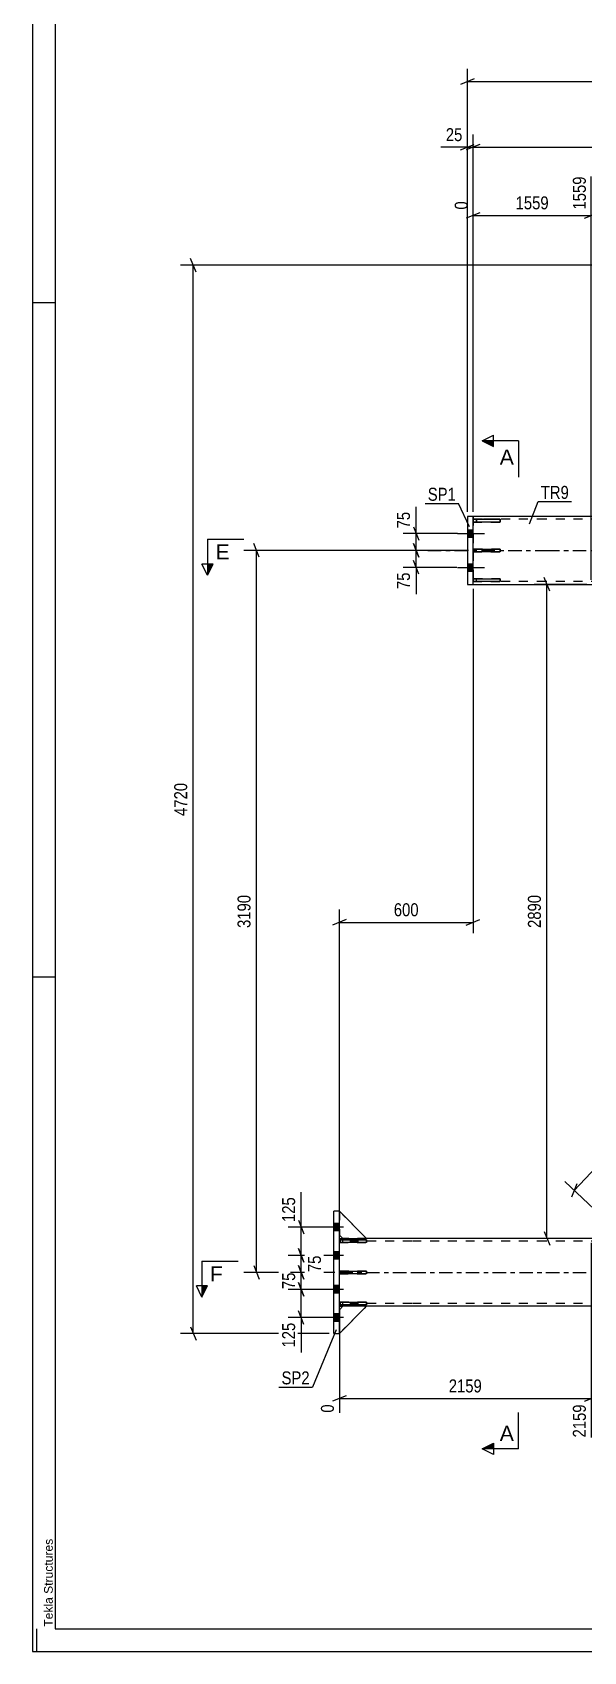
# Model space of a CAD drawing. Header units: millimetres. Extents: x -98 to 743, y -243 to 351.
# Drawn here: x -97.8 to 24, y -243.3 to 114.5 of the extents above; entities that cross this region are included whole.
import ezdxf

# ---------------------------------------------------------------- set-up
doc = ezdxf.new("R2010")
doc.units = ezdxf.units.MM
doc.linetypes.add('DXK_LINE_DOT2', pattern=[3.9198, 1.9599, -1.9599])
doc.linetypes.add('DXK_LINE_DOT3', pattern=[5.9187, 2.979, -0.9799, 0.9799, -0.9799])
doc.styles.add('Arial', font='ARIAL.TTF', dxfattribs={"height": 0.2})
doc.styles.add('Arial Narrow', font='ARIALN.TTF', dxfattribs={"height": 0.2})

# ---------------------------------------------------------------- blocks, each defined once
blk = doc.blocks.new('Unknown-389632146-1132')
at = {"color": 5, "linetype": 'Continuous'}
for p, q in [((-97.81, 350.71), (-97.81, -243.29)), ((-92.81, 345.71), (-92.81, -238.29)), ((-92.81, 54.71), (-97.81, 54.71)), ((-92.81, -94.29), (-97.81, -94.29)), ((-96.81, -243.29), (-96.81, -238.29)), ((-92.81, -238.29), (738.19, -238.29)), ((-97.81, -243.29), (743.19, -243.29))]:
    blk.add_line(p, q, dxfattribs=at)
at = {"color": 174, "linetype": 'Continuous', "style": 'Arial'}
blk.add_text('Tekla Structures', height=1.9102, rotation=90, dxfattribs=at).set_placement((-93.31, -237.79))
blk = doc.blocks.new('Part-389632146-3356 - 3139')
at = {"color": 2, "linetype": 'Continuous'}
for p, q in [((-29.25, -167), (-30, -167.75)), ((-30, -173), (-24, -167)), ((-24, -167), (-29.25, -167))]:
    blk.add_line(p, q, dxfattribs=at)
at = {"color": 7, "linetype": 'DXK_LINE_DOT2'}
blk.add_line((-30, -173), (-30, -167.75), dxfattribs=at)
blk = doc.blocks.new('Part-389632146-3372 - 3139')
at = {"color": 2, "linetype": 'Continuous'}
for p, q in [((-30, -152.93), (-30, -152.33)), ((-30, -152.33), (-24, -152.33)), ((-24, -152.93), (-30, -152.93)), ((-24, -152.33), (-24, -152.93))]:
    blk.add_line(p, q, dxfattribs=at)
at = {"color": 7, "linetype": 'DXK_LINE_DOT2'}
blk.add_line((-29.25, -152.93), (-29.25, -152.33), dxfattribs=at)
blk = doc.blocks.new('Bolt-389632146-3244 - 3139')
at = {"linetype": 'Continuous'}
for points in [[(-1.7, 4.57), (-1.7, 2.92), (-0.45, 2.92), (-0.45, 4.57)], [(-1.7, 4.57), (-1.7, 2.92), (-0.45, 2.92), (-0.45, 4.57)], [(-1.7, -2.93), (-1.7, -4.58), (-0.45, -4.58), (-0.45, -2.93)], [(-1.7, -2.93), (-1.7, -4.58), (-0.45, -4.58), (-0.45, -2.93)]]:
    blk.add_hatch(color=1, dxfattribs=at).paths.add_polyline_path(points)
at = {"color": 1, "linetype": 'Continuous'}
for p, q in [((-3.9, 3.75), (2.05, 3.75)), ((-3.9, 3.75), (2.05, 3.75)), ((-1.7, 4.57), (-0.45, 4.57)), ((-1.7, 4.57), (-0.45, 4.57)), ((-1.7, 2.92), (-0.45, 2.92)), ((-1.7, 2.92), (-0.45, 2.92)), ((-1.7, -2.93), (-0.45, -2.93)), ((-1.7, -2.93), (-0.45, -2.93)), ((-3.9, -3.75), (2.05, -3.75)), ((-3.9, -3.75), (2.05, -3.75)), ((-1.7, -4.58), (-0.45, -4.58)), ((-1.7, -4.58), (-0.45, -4.58))]:
    blk.add_line(p, q, dxfattribs=at)
blk = doc.blocks.new('Part-389632146-3258 - 3139')
at = {"color": 7, "linetype": 'DXK_LINE_DOT2'}
for p, q in [((5.55, -6.27), (-0.45, -6.27)), ((-0.45, -6.27), (-0.45, -6.87)), ((-0.45, -6.87), (5.55, -6.87)), ((0.3, -6.87), (0.3, -6.27)), ((5.55, -6.87), (5.55, -6.27))]:
    blk.add_line(p, q, dxfattribs=at)
blk = doc.blocks.new('Part-389632146-3351 - 3139')
at = {"color": 7, "linetype": 'DXK_LINE_DOT2'}
for p, q in [((-29.25, -167), (-30, -167.75)), ((-30, -173), (-24, -167)), ((-30, -167.75), (-30, -173)), ((-24, -167), (-29.25, -167))]:
    blk.add_line(p, q, dxfattribs=at)
blk = doc.blocks.new('Bolt-389632146-3245 - 3139')
at = {"linetype": 'Continuous'}
for points in [[(-31.25, -148.68), (-31.25, -150.33), (-30, -150.33), (-30, -148.68)], [(-31.25, -148.68), (-31.25, -150.33), (-30, -150.33), (-30, -148.68)], [(-31.25, -148.68), (-31.25, -150.33), (-30, -150.33), (-30, -148.68)], [(-31.25, -154.93), (-31.25, -156.58), (-30, -156.58), (-30, -154.93)], [(-31.25, -154.93), (-31.25, -156.58), (-30, -156.58), (-30, -154.93)], [(-31.25, -162.43), (-31.25, -164.08), (-30, -164.08), (-30, -162.43)], [(-31.25, -162.43), (-31.25, -164.08), (-30, -164.08), (-30, -162.43)], [(-31.25, -168.68), (-31.25, -170.33), (-30, -170.33), (-30, -168.68)], [(-31.25, -168.68), (-31.25, -170.33), (-30, -170.33), (-30, -168.68)], [(-31.25, -168.68), (-31.25, -170.33), (-30, -170.33), (-30, -168.68)]]:
    blk.add_hatch(color=1, dxfattribs=at).paths.add_polyline_path(points)
at = {"color": 1, "linetype": 'Continuous'}
for p, q in [((-29.05, -149.5), (-35, -149.5)), ((-29.05, -149.5), (-35, -149.5)), ((-29.05, -149.5), (-35, -149.5)), ((-30, -148.68), (-31.25, -148.68)), ((-30, -148.68), (-31.25, -148.68)), ((-30, -148.68), (-31.25, -148.68)), ((-30, -150.33), (-31.25, -150.33)), ((-30, -150.33), (-31.25, -150.33)), ((-30, -150.33), (-31.25, -150.33)), ((-29.05, -155.75), (-35, -155.75)), ((-29.05, -155.75), (-35, -155.75)), ((-30, -154.93), (-31.25, -154.93)), ((-30, -154.93), (-31.25, -154.93)), ((-30, -156.58), (-31.25, -156.58)), ((-30, -156.58), (-31.25, -156.58)), ((-29.05, -163.25), (-35, -163.25)), ((-29.05, -163.25), (-35, -163.25)), ((-30, -162.43), (-31.25, -162.43)), ((-30, -162.43), (-31.25, -162.43)), ((-30, -164.08), (-31.25, -164.08)), ((-30, -164.08), (-31.25, -164.08)), ((-29.05, -169.5), (-35, -169.5)), ((-29.05, -169.5), (-35, -169.5)), ((-29.05, -169.5), (-35, -169.5)), ((-30, -168.68), (-31.25, -168.68)), ((-30, -168.68), (-31.25, -168.68)), ((-30, -168.68), (-31.25, -168.68)), ((-30, -170.33), (-31.25, -170.33)), ((-30, -170.33), (-31.25, -170.33)), ((-30, -170.33), (-31.25, -170.33))]:
    blk.add_line(p, q, dxfattribs=at)
blk = doc.blocks.new('Part-389632146-3252 - 3139')
at = {"color": 2, "linetype": 'Continuous'}
for p, q in [((-30, -152), (-29.25, -152)), ((-14, -152), (-24, -152)), ((15.55, -152), (-13.9, -152)), ((95.83, -152), (15.65, -152)), ((192.25, -152), (112.08, -152)), ((221.8, -152), (192.35, -152)), ((231.9, -152), (221.9, -152)), ((237.9, -152), (237.15, -152)), ((-30, -167), (-29.25, -167)), ((-14, -167), (-24, -167)), ((15.55, -167), (-13.9, -167)), ((192.25, -167), (15.65, -167)), ((221.8, -167), (192.35, -167)), ((231.9, -167), (221.9, -167)), ((237.9, -167), (237.15, -167))]:
    blk.add_line(p, q, dxfattribs=at)
at = {"color": 7, "linetype": 'DXK_LINE_DOT2'}
for p, q in [((-30, -167), (-30, -152)), ((-14, -152.6), (-30, -152.6)), ((-29.25, -152), (-24, -152)), ((15.55, -152.6), (-13.9, -152.6)), ((192.25, -152.6), (15.65, -152.6)), ((112.08, -152), (95.83, -152)), ((221.8, -152.6), (192.35, -152.6)), ((237.9, -152.6), (221.9, -152.6)), ((237.15, -152), (231.9, -152)), ((237.9, -167), (237.9, -152)), ((-14, -166.4), (-30, -166.4)), ((-24, -167), (-29.25, -167)), ((15.55, -166.4), (-13.9, -166.4)), ((192.25, -166.4), (15.65, -166.4)), ((221.8, -166.4), (192.35, -166.4)), ((237.9, -166.4), (221.9, -166.4)), ((237.15, -167), (231.9, -167))]:
    blk.add_line(p, q, dxfattribs=at)
at = {"color": 7, "linetype": 'DXK_LINE_DOT3'}
for p, q in [((-30, -159.5), (-14, -159.5)), ((-13.9, -159.5), (15.55, -159.5)), ((15.65, -159.5), (192.25, -159.5)), ((192.35, -159.5), (221.8, -159.5)), ((221.9, -159.5), (237.9, -159.5))]:
    blk.add_line(p, q, dxfattribs=at)
blk = doc.blocks.new('Part-389632146-3378 - 3139')
at = {"color": 7, "linetype": 'DXK_LINE_DOT2'}
for p, q in [((-24, -159.2), (-30, -159.2)), ((-30, -159.2), (-30, -159.8)), ((-30, -159.8), (-24, -159.8)), ((-29.25, -159.8), (-29.25, -159.2)), ((-24, -159.8), (-24, -159.2))]:
    blk.add_line(p, q, dxfattribs=at)
blk = doc.blocks.new('Part-389632146-3257 - 3139')
at = {"color": 2, "linetype": 'Continuous'}
for p, q in [((15.55, 7.5), (-0.45, 7.5)), ((68.16, 7.5), (15.65, 7.5)), ((101.46, 7.5), (76.18, 7.5)), ((131.73, 7.5), (106.46, 7.5)), ((192.25, 7.5), (139.75, 7.5)), ((208.35, 7.5), (192.35, 7.5)), ((-0.45, -7.5), (15.55, -7.5)), ((15.65, -7.5), (192.25, -7.5)), ((192.35, -7.5), (208.35, -7.5))]:
    blk.add_line(p, q, dxfattribs=at)
at = {"color": 7, "linetype": 'DXK_LINE_DOT2'}
for p, q in [((-0.45, 7.5), (-0.45, -7.5)), ((76.18, 7.5), (68.16, 7.5)), ((106.46, 7.5), (101.46, 7.5)), ((139.75, 7.5), (131.73, 7.5)), ((208.35, -7.5), (208.35, 7.5)), ((15.55, 6.9), (-0.45, 6.9)), ((192.25, 6.9), (15.65, 6.9)), ((208.35, 6.9), (192.35, 6.9)), ((15.55, -6.9), (-0.45, -6.9)), ((192.25, -6.9), (15.65, -6.9)), ((208.35, -6.9), (192.35, -6.9))]:
    blk.add_line(p, q, dxfattribs=at)
at = {"color": 7, "linetype": 'DXK_LINE_DOT3'}
for p, q in [((-10.45, 0), (15.55, 0)), ((15.65, 0), (192.25, 0)), ((192.35, 0), (218.35, 0))]:
    blk.add_line(p, q, dxfattribs=at)
blk = doc.blocks.new('Part-389632146-3259 - 3139')
at = {"color": 7, "linetype": 'DXK_LINE_DOT2'}
for p, q in [((5.55, 6.88), (-0.45, 6.88)), ((-0.45, 6.88), (-0.45, 6.28)), ((-0.45, 6.28), (5.55, 6.28)), ((0.3, 6.88), (0.3, 6.28)), ((5.55, 6.28), (5.55, 6.88))]:
    blk.add_line(p, q, dxfattribs=at)
blk = doc.blocks.new('Part-389632146-3260 - 3139')
at = {"color": 7, "linetype": 'DXK_LINE_DOT2'}
for p, q in [((5.55, 0.3), (-0.45, 0.3)), ((-0.45, 0.3), (-0.45, -0.3)), ((0.3, -0.3), (0.3, 0.3)), ((5.55, -0.3), (5.55, 0.3)), ((-0.45, -0.3), (5.55, -0.3))]:
    blk.add_line(p, q, dxfattribs=at)
blk = doc.blocks.new('Part-389632146-3265 - 3139')
at = {"color": 2, "linetype": 'Continuous'}
for p, q in [((-0.45, -6.87), (-0.45, -6.27)), ((-0.45, -6.27), (5.55, -6.27)), ((5.55, -6.87), (-0.45, -6.87)), ((5.55, -6.27), (5.55, -6.87))]:
    blk.add_line(p, q, dxfattribs=at)
at = {"color": 7, "linetype": 'DXK_LINE_DOT2'}
blk.add_line((0.3, -6.87), (0.3, -6.27), dxfattribs=at)
blk = doc.blocks.new('Part-389632146-3270 - 3139')
at = {"color": 2, "linetype": 'Continuous'}
for p, q in [((-0.45, 6.88), (5.55, 6.88)), ((-0.45, 6.88), (-0.45, 6.28)), ((5.55, 6.28), (-0.45, 6.28)), ((5.55, 6.88), (5.55, 6.28))]:
    blk.add_line(p, q, dxfattribs=at)
at = {"color": 7, "linetype": 'DXK_LINE_DOT2'}
blk.add_line((0.3, 6.28), (0.3, 6.88), dxfattribs=at)
blk = doc.blocks.new('Part-389632146-3275 - 3139')
at = {"color": 2, "linetype": 'Continuous'}
for p, q in [((-0.45, 0.3), (5.55, 0.3)), ((-0.45, 0.3), (-0.45, -0.3)), ((5.55, 0.3), (5.55, -0.3)), ((5.55, -0.3), (-0.45, -0.3))]:
    blk.add_line(p, q, dxfattribs=at)
at = {"color": 7, "linetype": 'DXK_LINE_DOT2'}
blk.add_line((0.3, -0.3), (0.3, 0.3), dxfattribs=at)
blk = doc.blocks.new('Part-389632146-3294 - 3139')
at = {"color": 7, "linetype": 'DXK_LINE_DOT2'}
for p, q in [((-24, -166.08), (-30, -166.08)), ((-30, -166.08), (-30, -166.68)), ((-30, -166.68), (-24, -166.68)), ((-29.25, -166.68), (-29.25, -166.08)), ((-24, -166.68), (-24, -166.08))]:
    blk.add_line(p, q, dxfattribs=at)
blk = doc.blocks.new('Part-389632146-3314 - 3139')
at = {"color": 2, "linetype": 'Continuous'}
for p, q in [((-31.25, -173), (-31.25, -146)), ((-30, -146), (-31.25, -146)), ((-30, -173), (-30, -146)), ((-31.25, -173), (-30, -173))]:
    blk.add_line(p, q, dxfattribs=at)
blk = doc.blocks.new('Part-389632146-3319 - 3139')
at = {"color": 2, "linetype": 'Continuous'}
for p, q in [((-0.45, 7.5), (-1.7, 7.5)), ((-1.7, 7.5), (-1.7, -7.5)), ((-0.45, -7.5), (-0.45, 7.5)), ((-1.7, -7.5), (-0.45, -7.5))]:
    blk.add_line(p, q, dxfattribs=at)
blk = doc.blocks.new('Part-389632146-3357 - 3139')
at = {"color": 7, "linetype": 'DXK_LINE_DOT2'}
for p, q in [((-30, -151.25), (-30, -146)), ((-30, -146), (-24, -152)), ((-29.25, -152), (-30, -151.25)), ((-24, -152), (-29.25, -152))]:
    blk.add_line(p, q, dxfattribs=at)
blk = doc.blocks.new('Part-389632146-3362 - 3139')
at = {"color": 2, "linetype": 'Continuous'}
for p, q in [((-24, -152), (-30, -146)), ((-30, -151.25), (-29.25, -152)), ((-29.25, -152), (-24, -152))]:
    blk.add_line(p, q, dxfattribs=at)
at = {"color": 7, "linetype": 'DXK_LINE_DOT2'}
blk.add_line((-30, -146), (-30, -151.25), dxfattribs=at)
blk = doc.blocks.new('Part-389632146-3367 - 3139')
at = {"color": 2, "linetype": 'Continuous'}
for p, q in [((-30, -159.8), (-30, -159.2)), ((-30, -159.2), (-24, -159.2)), ((-24, -159.8), (-30, -159.8)), ((-24, -159.2), (-24, -159.8))]:
    blk.add_line(p, q, dxfattribs=at)
at = {"color": 7, "linetype": 'DXK_LINE_DOT2'}
blk.add_line((-29.25, -159.8), (-29.25, -159.2), dxfattribs=at)
blk = doc.blocks.new('Part-389632146-3377 - 3139')
at = {"color": 2, "linetype": 'Continuous'}
for p, q in [((-30, -166.68), (-30, -166.08)), ((-30, -166.08), (-24, -166.08)), ((-24, -166.68), (-30, -166.68)), ((-24, -166.08), (-24, -166.68))]:
    blk.add_line(p, q, dxfattribs=at)
at = {"color": 7, "linetype": 'DXK_LINE_DOT2'}
blk.add_line((-29.25, -166.68), (-29.25, -166.08), dxfattribs=at)
blk = doc.blocks.new('Part-389632146-3379 - 3139')
at = {"color": 7, "linetype": 'DXK_LINE_DOT2'}
for p, q in [((-24, -152.33), (-30, -152.33)), ((-30, -152.33), (-30, -152.93)), ((-30, -152.93), (-24, -152.93)), ((-29.25, -152.93), (-29.25, -152.33)), ((-24, -152.93), (-24, -152.33))]:
    blk.add_line(p, q, dxfattribs=at)
blk = doc.blocks.new('StraightDimension-389632146-3537 - 3139')
at = {"color": 7, "linetype": 'Continuous'}
for p, q in [((-1.45, 0), (-51.13, 0)), ((-47.68, -1.5), (-48.88, 1.5)), ((-48.28, -159.5), (-48.28, 0)), ((-31, -159.5), (-51.13, -159.5)), ((-48.88, -158), (-47.68, -161))]:
    blk.add_line(p, q, dxfattribs=at)
at = {"color": 0}
blk.add_wipeout([(-49.03, -75.49), (-53.23, -75.49), (-53.23, -84.01), (-49.03, -84.01)], dxfattribs=at)
at = {"color": 3, "style": 'Arial Narrow'}
blk.add_text('3190', height=2.863, rotation=90.0002, dxfattribs=at).set_placement((-49.63, -83.41))
blk = doc.blocks.new('StraightDimension-389632146-38055 - 3139')
at = {"color": 7, "linetype": 'Continuous'}
for p, q in [((-31, -159.5), (-41.27, -159.5)), ((-39.02, -158), (-37.82, -161)), ((-38.42, -163.25), (-38.42, -159.5)), ((-34.75, -163.25), (-41.27, -163.25)), ((-37.82, -164.75), (-39.02, -161.75))]:
    blk.add_line(p, q, dxfattribs=at)
at = {"color": 0}
blk.add_wipeout([(-39.17, -158.95), (-43.37, -158.95), (-43.37, -163.8), (-39.17, -163.8)], dxfattribs=at)
at = {"color": 3, "style": 'Arial Narrow'}
blk.add_text('75', height=2.863, rotation=90.0002, dxfattribs=at).set_placement((-39.77, -163.2))
blk = doc.blocks.new('StraightDimension-389632146-38015 - 3139')
at = {"color": 7, "linetype": 'Continuous'}
for p, q in [((-3.93, 3.75), (-15.9, 3.75)), ((-13.65, 5.25), (-12.45, 2.25)), ((-13.05, 0), (-13.05, 3.75)), ((-1.45, 0), (-15.9, 0)), ((-12.45, -1.5), (-13.65, 1.5))]:
    blk.add_line(p, q, dxfattribs=at)
at = {"color": 0}
blk.add_wipeout([(-13.8, 9.13), (-18, 9.13), (-18, 4.27), (-13.8, 4.27)], dxfattribs=at)
at = {"color": 7, "linetype": 'Continuous'}
blk.add_line((-13.05, 3.75), (-13.05, 9.66), dxfattribs=at)
blk.add_line((-13.05, 3.75), (-13.05, 9.66), dxfattribs=at)
at = {"color": 3, "style": 'Arial Narrow'}
blk.add_text('75', height=2.863, rotation=90.0002, dxfattribs=at).set_placement((-14.4, 4.87))
blk = doc.blocks.new('StraightDimension-389632146-38053 - 3139')
at = {"color": 7, "linetype": 'Continuous'}
for p, q in [((-34.75, -149.5), (-41.27, -149.5)), ((-39.02, -148), (-37.82, -151)), ((-38.42, -155.75), (-38.42, -149.5)), ((-33.93, -155.75), (-41.27, -155.75)), ((-37.82, -157.25), (-39.02, -154.25))]:
    blk.add_line(p, q, dxfattribs=at)
at = {"color": 0}
blk.add_wipeout([(-39.17, -142.29), (-43.37, -142.29), (-43.37, -148.98), (-39.17, -148.98)], dxfattribs=at)
at = {"color": 7, "linetype": 'Continuous'}
blk.add_line((-38.42, -149.5), (-38.42, -141.77), dxfattribs=at)
blk.add_line((-38.42, -149.5), (-38.42, -141.77), dxfattribs=at)
at = {"color": 3, "style": 'Arial Narrow'}
blk.add_text('125', height=2.863, rotation=90.0002, dxfattribs=at).set_placement((-39.77, -148.38))
blk = doc.blocks.new('StraightDimension-389632146-13651 - 3139')
at = {"color": 7, "linetype": 'Continuous'}
for p, q in [((-61.66, 61.5), (-62.86, 64.5)), ((95.46, 63), (-65.11, 63)), ((-62.26, -173), (-62.26, 63)), ((-62.86, -171.5), (-61.66, -174.5)), ((-32.25, -173), (-65.11, -173))]:
    blk.add_line(p, q, dxfattribs=at)
at = {"color": 0}
blk.add_wipeout([(-63.01, -50.75), (-67.21, -50.75), (-67.21, -59.26), (-63.01, -59.26)], dxfattribs=at)
at = {"color": 3, "style": 'Arial Narrow'}
blk.add_text('4720', height=2.863, rotation=90.0002, dxfattribs=at).set_placement((-63.61, -58.66))
blk = doc.blocks.new('StraightDimension-389632146-12366 - 3139')
at = {"color": 7, "linetype": 'Continuous'}
for p, q in [((25.65, -153), (25.65, -195.98)), ((-30, -168), (-30, -190.5)), ((-28.5, -186.77), (-31.5, -187.97)), ((-30, -187.37), (25.65, -187.37)), ((24.15, -187.97), (27.15, -186.77))]:
    blk.add_line(p, q, dxfattribs=at)
at = {"color": 0}
blk.add_wipeout([(2.08, -186.62), (2.08, -182.42), (-6.43, -182.42), (-6.43, -186.62)], dxfattribs=at)
at = {"color": 0, "linetype": 'Continuous'}
for points in [[(-30.6, -188.07), (-34.8, -188.07), (-34.8, -191.1), (-30.6, -191.1)], [(25.05, -188.07), (20.85, -188.07), (20.85, -196.58), (25.05, -196.58)]]:
    blk.add_wipeout(points, dxfattribs=at)
at = {"color": 3, "style": 'Arial Narrow'}
blk.add_text('2159', height=2.863, dxfattribs=at).set_placement((-5.83, -186.02))
at = {"color": 3, "linetype": 'Continuous', "style": 'Arial Narrow'}
for s, height, p in [('0', 2.86, (-31.2, -190.5)), ('2159', 2.863, (24.45, -195.98))]:
    blk.add_text(s, height=height, rotation=90.0002, dxfattribs=at).set_placement(p)
blk = doc.blocks.new('StraightDimension-389632146-13719 - 3139')
at = {"color": 7, "linetype": 'Continuous'}
for p, q in [((-0.45, -8.5), (-0.45, -84.57)), ((-28.5, -81.57), (-31.5, -82.77)), ((-30, -151), (-30, -79.32)), ((-30, -82.17), (-0.45, -82.17)), ((-1.95, -82.77), (1.05, -81.57))]:
    blk.add_line(p, q, dxfattribs=at)
at = {"color": 0}
blk.add_wipeout([(-11.88, -81.42), (-11.88, -77.22), (-18.57, -77.22), (-18.57, -81.42)], dxfattribs=at)
at = {"color": 3, "style": 'Arial Narrow'}
blk.add_text('600', height=2.863, dxfattribs=at).set_placement((-17.97, -80.82))
blk = doc.blocks.new('StraightDimension-389632146-3562 - 3139')
at = {"color": 7, "linetype": 'Continuous'}
for p, q in [((25.65, -6.5), (25.65, 82.62)), ((-0.45, 8.5), (-0.45, 77.13)), ((1.05, 74.61), (-1.95, 73.41)), ((-0.45, 74.01), (25.65, 74.01)), ((24.15, 73.41), (27.15, 74.61))]:
    blk.add_line(p, q, dxfattribs=at)
at = {"color": 0, "linetype": 'Continuous'}
for points in [[(25.05, 83.22), (20.85, 83.22), (20.85, 74.71), (25.05, 74.71)], [(-1.05, 77.73), (-5.25, 77.73), (-5.25, 74.71), (-1.05, 74.71)]]:
    blk.add_wipeout(points, dxfattribs=at)
at = {"color": 0}
blk.add_wipeout([(16.86, 74.76), (16.86, 78.96), (8.34, 78.96), (8.34, 74.76)], dxfattribs=at)
at = {"color": 3, "linetype": 'Continuous', "style": 'Arial Narrow'}
for s, height, p in [('1559', 2.863, (24.45, 75.31)), ('0', 2.86, (-1.65, 75.31))]:
    blk.add_text(s, height=height, rotation=90.0002, dxfattribs=at).set_placement(p)
at = {"color": 3, "style": 'Arial Narrow'}
blk.add_text('1559', height=2.863, dxfattribs=at).set_placement((8.94, 75.36))
blk = doc.blocks.new('StraightDimension-389632146-3694 - 3139')
at = {"color": 7, "linetype": 'Continuous'}
for p, q in [((21.87, -141.42), (89.04, -69.99)), ((98.69, -79.06), (86.97, -68.04)), ((88.45, -71.5), (89.63, -68.49)), ((31.52, -150.49), (19.8, -139.46)), ((22.46, -139.91), (21.28, -142.92))]:
    blk.add_line(p, q, dxfattribs=at)
at = {"color": 0}
blk.add_wipeout([(57.83, -102.09), (54.77, -99.21), (48.94, -105.41), (52, -108.29)], dxfattribs=at)
at = {"color": 3, "style": 'Arial Narrow'}
blk.add_text('1961', height=2.863, rotation=46.7591, dxfattribs=at).set_placement((51.97, -107.44))
blk = doc.blocks.new('StraightDimension-389632146-3740 - 3139')
at = {"color": 7, "linetype": 'Continuous'}
for p, q in [((16.47, -9), (15.27, -6)), ((24.65, -7.5), (13.02, -7.5)), ((15.87, -152), (15.87, -7.5)), ((24.65, -152), (13.02, -152)), ((15.27, -150.5), (16.47, -153.5))]:
    blk.add_line(p, q, dxfattribs=at)
at = {"color": 0}
blk.add_wipeout([(15.12, -75.49), (10.92, -75.49), (10.92, -84.01), (15.12, -84.01)], dxfattribs=at)
at = {"color": 3, "style": 'Arial Narrow'}
blk.add_text('2890', height=2.863, rotation=90.0002, dxfattribs=at).set_placement((14.52, -83.41))
blk = doc.blocks.new('StraightDimension-389632146-3852 - 3139')
at = {"color": 7, "linetype": 'Continuous'}
for p, q in [((-0.2, 104.17), (-3.2, 102.97)), ((-1.7, 8.5), (-1.7, 106.42)), ((208.1, 102.97), (211.1, 104.17)), ((209.6, 8.5), (209.6, 106.42)), ((-1.7, 103.57), (209.6, 103.57))]:
    blk.add_line(p, q, dxfattribs=at)
at = {"color": 0}
blk.add_wipeout([(108.21, 104.32), (108.21, 108.52), (99.69, 108.52), (99.69, 104.32)], dxfattribs=at)
at = {"color": 3, "style": 'Arial Narrow'}
blk.add_text('6300', height=2.863, dxfattribs=at).set_placement((100.29, 104.92))
blk = doc.blocks.new('StraightDimension-389632146-12773 - 3139')
at = {"color": 7, "linetype": 'Continuous'}
for p, q in [((1.05, 89.68), (-1.95, 88.48)), ((-0.45, 8.5), (-0.45, 91.93)), ((206.85, 88.48), (209.85, 89.68)), ((208.35, 8.5), (208.35, 91.93)), ((-0.45, 89.08), (208.35, 89.08))]:
    blk.add_line(p, q, dxfattribs=at)
at = {"color": 0}
blk.add_wipeout([(108.21, 89.83), (108.21, 94.03), (99.69, 94.03), (99.69, 89.83)], dxfattribs=at)
at = {"color": 3, "style": 'Arial Narrow'}
blk.add_text('6250', height=2.863, dxfattribs=at).set_placement((100.29, 90.43))
blk = doc.blocks.new('StraightDimension-389632146-12774 - 3139')
at = {"color": 7, "linetype": 'Continuous'}
for p, q in [((-3.2, 88.48), (-0.2, 89.68)), ((1.05, 89.68), (-1.95, 88.48)), ((-1.7, 8.5), (-1.7, 91.93)), ((-0.45, 8.5), (-0.45, 91.93)), ((-1.7, 89.08), (-0.45, 89.08))]:
    blk.add_line(p, q, dxfattribs=at)
at = {"color": 0}
blk.add_wipeout([(-2.22, 89.83), (-2.22, 94.03), (-7.08, 94.03), (-7.08, 89.83)], dxfattribs=at)
at = {"color": 7, "linetype": 'Continuous'}
blk.add_line((-1.7, 89.08), (-7.61, 89.08), dxfattribs=at)
blk.add_line((-1.7, 89.08), (-7.61, 89.08), dxfattribs=at)
at = {"color": 3, "style": 'Arial Narrow'}
blk.add_text('25', height=2.863, dxfattribs=at).set_placement((-6.48, 90.43))
blk = doc.blocks.new('StraightDimension-389632146-38016 - 3139')
at = {"color": 7, "linetype": 'Continuous'}
for p, q in [((-1.45, 0), (-15.9, 0)), ((-13.65, 1.5), (-12.45, -1.5)), ((-13.05, -3.75), (-13.05, 0)), ((-12.45, -5.25), (-13.65, -2.25)), ((-4.05, -3.75), (-15.9, -3.75))]:
    blk.add_line(p, q, dxfattribs=at)
at = {"color": 0}
blk.add_wipeout([(-13.8, -4.28), (-18, -4.28), (-18, -9.13), (-13.8, -9.13)], dxfattribs=at)
at = {"color": 7, "linetype": 'Continuous'}
blk.add_line((-13.05, -3.75), (-13.05, -9.66), dxfattribs=at)
blk.add_line((-13.05, -3.75), (-13.05, -9.66), dxfattribs=at)
at = {"color": 3, "style": 'Arial Narrow'}
blk.add_text('75', height=2.863, rotation=90.0002, dxfattribs=at).set_placement((-14.4, -8.53))
blk = doc.blocks.new('StraightDimension-389632146-38054 - 3139')
at = {"color": 7, "linetype": 'Continuous'}
for p, q in [((-33.93, -155.75), (-40.82, -155.75)), ((-39.02, -154.25), (-37.82, -157.25)), ((-38.42, -159.5), (-38.42, -155.75)), ((-31, -159.5), (-40.82, -159.5)), ((-37.82, -161), (-39.02, -158))]:
    blk.add_line(p, q, dxfattribs=at)
at = {"color": 0}
blk.add_wipeout([(-33.47, -155.2), (-37.67, -155.2), (-37.67, -160.05), (-33.47, -160.05)], dxfattribs=at)
at = {"color": 3, "style": 'Arial Narrow'}
blk.add_text('75', height=2.863, rotation=90.0002, dxfattribs=at).set_placement((-34.07, -159.45))
blk = doc.blocks.new('StraightDimension-389632146-38056 - 3139')
at = {"color": 7, "linetype": 'Continuous'}
for p, q in [((-34.75, -163.25), (-41.27, -163.25)), ((-39.02, -161.75), (-37.82, -164.75)), ((-38.42, -169.5), (-38.42, -163.25)), ((-37.82, -171), (-39.02, -168)), ((-33.93, -169.5), (-41.27, -169.5))]:
    blk.add_line(p, q, dxfattribs=at)
at = {"color": 0}
blk.add_wipeout([(-39.17, -170.03), (-43.37, -170.03), (-43.37, -176.71), (-39.17, -176.71)], dxfattribs=at)
at = {"color": 7, "linetype": 'Continuous'}
blk.add_line((-38.42, -169.5), (-38.42, -177.23), dxfattribs=at)
blk.add_line((-38.42, -169.5), (-38.42, -177.23), dxfattribs=at)
at = {"color": 3, "style": 'Arial Narrow'}
blk.add_text('125', height=2.863, rotation=90.0002, dxfattribs=at).set_placement((-39.77, -176.11))
blk = doc.blocks.new('Mark-389632146-3310 - 3139')
at = {"color": 0}
blk.add_wipeout([(-36.56, -184.24), (-36.56, -181.24), (-42.77, -181.24), (-42.77, -184.24)], dxfattribs=at)
blk.add_wipeout([(-36.56, -184.24), (-36.56, -181.24), (-42.77, -181.24), (-42.77, -184.24)], dxfattribs=at)
at = {"color": 30, "linetype": 'Continuous'}
for p in [(-30.72, -172.22), (-43.37, -184.84)]:
    blk.add_line(p, (-35.96, -184.84), dxfattribs=at)
at = {"color": 3, "style": 'Arial Narrow'}
blk.add_text('SP2', height=2.863, dxfattribs=at).set_placement((-42.77, -184.24))
blk = doc.blocks.new('Mark-389632146-3253 - 3139')
at = {"color": 0}
blk.add_wipeout([(20.7, 11.39), (20.7, 14.39), (14.5, 14.39), (14.5, 11.39)], dxfattribs=at)
blk.add_wipeout([(20.7, 11.39), (20.7, 14.39), (14.5, 14.39), (14.5, 11.39)], dxfattribs=at)
at = {"color": 30, "linetype": 'Continuous'}
for p, q in [((12, 5.86), (13.9, 10.79)), ((13.9, 10.79), (21.3, 10.79))]:
    blk.add_line(p, q, dxfattribs=at)
at = {"color": 3, "style": 'Arial Narrow'}
blk.add_text('TR9', height=2.863, dxfattribs=at).set_placement((14.5, 11.39))
blk = doc.blocks.new('Mark-389632146-3315 - 3139')
at = {"color": 0}
blk.add_wipeout([(-4.26, 10.98), (-4.26, 13.98), (-10.47, 13.98), (-10.47, 10.98)], dxfattribs=at)
blk.add_wipeout([(-4.26, 10.98), (-4.26, 13.98), (-10.47, 13.98), (-10.47, 10.98)], dxfattribs=at)
at = {"color": 30, "linetype": 'Continuous'}
for p in [(-11.07, 10.38), (-1.28, 5.2)]:
    blk.add_line(p, (-3.66, 10.38), dxfattribs=at)
at = {"color": 3, "style": 'Arial Narrow'}
blk.add_text('SP1', height=2.863, dxfattribs=at).set_placement((-10.47, 10.98))
blk = doc.blocks.new('SectionMark-389632146-3984 - 3139')
at = {"color": 0, "linetype": 'Continuous'}
for points in [[(8.55, 18.96), (8.55, 22.46), (5.44, 22.46), (5.44, 18.96)], [(8.55, -196.73), (8.55, -193.23), (5.44, -193.23), (5.44, -196.73)]]:
    blk.add_wipeout(points, dxfattribs=at)
at = {"linetype": 'Continuous'}
for points in [[(4.05, 24.21), (4.05, 22.96), (1.55, 24.21)], [(4.05, -197.23), (4.05, -198.48), (1.55, -198.48)]]:
    blk.add_hatch(color=6, dxfattribs=at).paths.add_polyline_path(points)
at = {"color": 6, "linetype": 'Continuous'}
for p, q in [((1.55, 24.21), (4.05, 25.46)), ((4.05, 22.96), (4.05, 25.46)), ((9.55, 24.21), (1.55, 24.21)), ((1.55, 24.21), (4.05, 22.96)), ((9.55, 24.21), (9.55, 16.21)), ((9.55, -198.48), (9.55, -190.48)), ((1.55, -198.48), (4.05, -197.23)), ((9.55, -198.48), (1.55, -198.48)), ((4.05, -199.73), (1.55, -198.48)), ((4.05, -197.23), (4.05, -199.73))]:
    blk.add_line(p, q, dxfattribs=at)
at = {"color": 3, "linetype": 'Continuous', "style": 'Arial'}
for p in [(5.44, 18.96), (5.44, -196.73)]:
    blk.add_text('A', height=3.34, dxfattribs=at).set_placement(p)
blk = doc.blocks.new('SectionMark-389632146-25213 - 3139')
at = {"color": 0, "linetype": 'Continuous'}
for points in [[(-55.74, -161.5), (-55.74, -158), (-58.59, -158), (-58.59, -161.5)], [(272.36, -161.5), (272.36, -158), (269.51, -158), (269.51, -161.5)]]:
    blk.add_wipeout(points, dxfattribs=at)
at = {"linetype": 'Continuous'}
for points in [[(-60.34, -162.5), (-59.09, -162.5), (-60.34, -165)], [(272.86, -162.5), (274.11, -162.5), (274.11, -165)]]:
    blk.add_hatch(color=6, dxfattribs=at).paths.add_polyline_path(points)
at = {"color": 6, "linetype": 'Continuous'}
for p, q in [((-60.34, -157), (-52.34, -157)), ((-60.34, -157), (-60.34, -165)), ((274.11, -157), (266.11, -157)), ((274.11, -157), (274.11, -165)), ((-60.34, -165), (-61.59, -162.5)), ((-59.09, -162.5), (-61.59, -162.5)), ((-60.34, -165), (-59.09, -162.5)), ((272.86, -162.5), (275.36, -162.5)), ((274.11, -165), (272.86, -162.5)), ((275.36, -162.5), (274.11, -165))]:
    blk.add_line(p, q, dxfattribs=at)
at = {"color": 3, "linetype": 'Continuous', "style": 'Arial'}
for p in [(-58.59, -161.5), (269.51, -161.5)]:
    blk.add_text('F', height=3.34, dxfattribs=at).set_placement(p)
blk = doc.blocks.new('SectionMark-389632146-25901 - 3139')
at = {"color": 0, "linetype": 'Continuous'}
for points in [[(-54.25, -2), (-54.25, 1.5), (-57.36, 1.5), (-57.36, -2)], [(275.23, -2), (275.23, 1.5), (272.12, 1.5), (272.12, -2)]]:
    blk.add_wipeout(points, dxfattribs=at)
at = {"linetype": 'Continuous'}
for points in [[(-59.11, -3), (-57.86, -3), (-59.11, -5.5)], [(275.73, -3), (276.98, -3), (276.98, -5.5)]]:
    blk.add_hatch(color=6, dxfattribs=at).paths.add_polyline_path(points)
at = {"color": 6, "linetype": 'Continuous'}
for p, q in [((-59.11, 2.5), (-51.11, 2.5)), ((-59.11, 2.5), (-59.11, -5.5)), ((276.98, 2.5), (268.98, 2.5)), ((276.98, 2.5), (276.98, -5.5)), ((-59.11, -5.5), (-60.36, -3)), ((-57.86, -3), (-60.36, -3)), ((-59.11, -5.5), (-57.86, -3)), ((275.73, -3), (278.23, -3)), ((276.98, -5.5), (275.73, -3)), ((278.23, -3), (276.98, -5.5))]:
    blk.add_line(p, q, dxfattribs=at)
at = {"color": 3, "linetype": 'Continuous', "style": 'Arial'}
for p in [(-57.36, -2), (272.12, -2)]:
    blk.add_text('E', height=3.34, dxfattribs=at).set_placement(p)

msp = doc.modelspace()

# ---------------------------------------------------------------- block references
for name in ['Unknown-389632146-1132', 'Part-389632146-3257 - 3139', 'Part-389632146-3319 - 3139', 'Bolt-389632146-3244 - 3139', 'Part-389632146-3259 - 3139', 'Part-389632146-3270 - 3139', 'Part-389632146-3260 - 3139', 'Part-389632146-3275 - 3139', 'Part-389632146-3258 - 3139', 'Part-389632146-3265 - 3139', 'Part-389632146-3314 - 3139', 'Part-389632146-3357 - 3139', 'Part-389632146-3362 - 3139', 'Bolt-389632146-3245 - 3139', 'Part-389632146-3252 - 3139', 'Part-389632146-3372 - 3139', 'Part-389632146-3379 - 3139', 'Part-389632146-3378 - 3139', 'Part-389632146-3367 - 3139', 'Part-389632146-3294 - 3139', 'Part-389632146-3377 - 3139', 'Part-389632146-3356 - 3139', 'Part-389632146-3351 - 3139']:
    msp.add_blockref(name, (0, 0))

# ---------------------------------------------------------------- next in the draw order: block references
msp.add_blockref('StraightDimension-389632146-3537 - 3139', (0, 0))

# ---------------------------------------------------------------- next in the draw order: block references
for name in ['StraightDimension-389632146-38015 - 3139', 'StraightDimension-389632146-38055 - 3139']:
    msp.add_blockref(name, (0, 0))

# ---------------------------------------------------------------- next in the draw order: block references
msp.add_blockref('StraightDimension-389632146-38053 - 3139', (0, 0))

# ---------------------------------------------------------------- next in the draw order: block references
msp.add_blockref('StraightDimension-389632146-13651 - 3139', (0, 0))

# ---------------------------------------------------------------- next in the draw order: block references
for name in ['StraightDimension-389632146-3562 - 3139', 'StraightDimension-389632146-13719 - 3139', 'StraightDimension-389632146-3694 - 3139', 'StraightDimension-389632146-12366 - 3139']:
    msp.add_blockref(name, (0, 0))

# ---------------------------------------------------------------- next in the draw order: block references
for name in ['StraightDimension-389632146-3852 - 3139', 'StraightDimension-389632146-38016 - 3139', 'StraightDimension-389632146-3740 - 3139', 'StraightDimension-389632146-38054 - 3139']:
    msp.add_blockref(name, (0, 0))

# ---------------------------------------------------------------- next in the draw order: block references
for name in ['StraightDimension-389632146-12773 - 3139', 'StraightDimension-389632146-38056 - 3139']:
    msp.add_blockref(name, (0, 0))

# ---------------------------------------------------------------- next in the draw order: block references
for name in ['StraightDimension-389632146-12774 - 3139', 'Mark-389632146-3253 - 3139', 'Mark-389632146-3310 - 3139']:
    msp.add_blockref(name, (0, 0))

# ---------------------------------------------------------------- next in the draw order: block references
for name in ['SectionMark-389632146-3984 - 3139', 'Mark-389632146-3315 - 3139']:
    msp.add_blockref(name, (0, 0))

# ---------------------------------------------------------------- next in the draw order: block references
for name in ['SectionMark-389632146-25901 - 3139', 'SectionMark-389632146-25213 - 3139']:
    msp.add_blockref(name, (0, 0))

doc.saveas('drawing.dxf')
